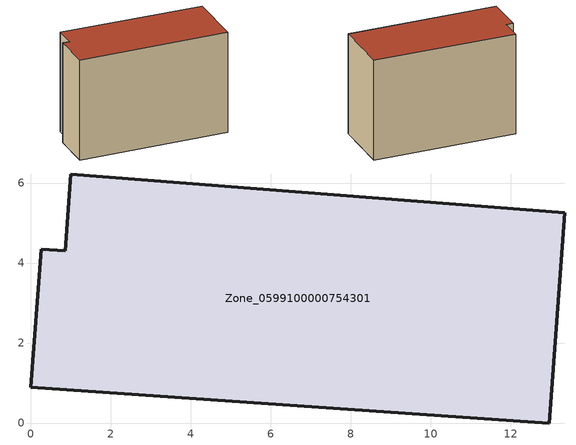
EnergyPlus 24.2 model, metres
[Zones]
Zone_0599100000754301
 floor ground (C_G): 12.96,0 0,0.89 0.27,4.35 0.86,4.3 1,6.23 13.36,5.25 z0
 wall outside (C_F): 12.96,0 13.36,5.25 1,6.23 0.86,4.3 0.27,4.35 0,0.89 12.96,0 z0:8.93
 roof outside (C_R): 0,0.89 12.96,0 13.36,5.25 1,6.23 0.86,4.3 0.27,4.35 z8.93
[BUILDING]
Pand.0599100000754301: North Axis=0; Terrain=City; Loads Convergence Tolerance Value=0.04; Temperature Convergence Tolerance Value=0.4; Solar Distribution=FullExterior; Maximum Number of Warmup Days=25; Minimum Number of Warmup Days=1
[Site:Location]
Rotterdam.The.Hague.AP_ZH_NLD Design_Conditions: Latitude=51.96; Longitude=4.45; Time Zone=1; Elevation=-4.5
[SITE:GROUNDTEMPERATURE:BUILDINGSURFACE]
18, 18, 18, 18, 18, 18, 18, 18, 18, 18, 18, 18
[MATERIAL] Thermal Absorptance=0.9; Solar Absorptance=0.7; Visible Absorptance=0.7
Name | Roughness | Thickness | Conductivity | Density | Specific Heat
G.TI.2006-2014 | MediumSmooth | 0.15 | 0.06 | 540 | 1210
F.TI.2006-2014 | Rough | 0.3 | 0.12 | 1920 | 840
R.TI.2006-2014 | MediumRough | 0.2 | 0.08 | 1500 | 1000
[CONSTRUCTION]
C_G: G.TI.2006-2014
C_F: F.TI.2006-2014
C_R: R.TI.2006-2014
[ZONE]
Zone_0599100000754301: Type=1; Multiplier=1; Ceiling Height=Autocalculate; Volume=Autocalculate; Floor Area=autocalculate; Part of Total Floor Area=Yes
[ZONEINFILTRATION:DESIGNFLOWRATE]
Infil_Zone_0599100000754301: Zone or ZoneList or Space or SpaceList=Zone_0599100000754301; Schedule=AlwaysOn; Design Flow Rate Calculation Method=Flow/Area; Flow Rate per Floor Area=0.0015; Constant Term Coefficient=1; Temperature Term Coefficient=0; Velocity Term Coefficient=0; Velocity Squared Term Coefficient=0
[HVACTEMPLATE:ZONE:IDEALLOADSAIRSYSTEM]
Zone_0599100000754301: Maximum Heating Supply Air Temperature=50; Minimum Cooling Supply Air Temperature=13; Maximum Heating Supply Air Humidity Ratio=0.0156; Minimum Cooling Supply Air Humidity Ratio=0.0077; Heating Limit=NoLimit; Cooling Limit=NoLimit; Dehumidification Control Type=ConstantSensibleHeatRatio; Cooling Sensible Heat Ratio=0.7; Dehumidification Setpoint=60; Humidification Control Type=None; Humidification Setpoint=30; Outdoor Air Method=None; Outdoor Air Flow Rate per Person=0.00944; Outdoor Air Flow Rate per Zone Floor Area=0; Outdoor Air Flow Rate per Zone=0; Demand Controlled Ventilation Type=None; Outdoor Air Economizer Type=NoEconomizer; Heat Recovery Type=None; Sensible Heat Recovery Effectiveness=0.7; Latent Heat Recovery Effectiveness=0.65
[ZONECONTROL:THERMOSTAT]
ThermostatControl_Zone_0599100000754301: Zone or ZoneList=Zone_0599100000754301; Control Type Schedule=DualSetpointControlType; Control 1=Thermostat_Zone_0599100000754301; Temperature Difference Between Cutout And Setpoint=0
[THERMOSTATSETPOINT:DUALSETPOINT]
Thermostat_Zone_0599100000754301: Heating Setpoint Temperature Schedule=HeatingSetpoint_Zone_0599100000754301; Cooling Setpoint Temperature Schedule=CoolingSetpoint_Zone_0599100000754301
[SCHEDULE:COMPACT]
HeatingSetpoint_Zone_0599100000754301: Through: 12/31, For: AllDays, Until: 24:00, 21
CoolingSetpoint_Zone_0599100000754301: Through: 12/31, For: AllDays, Until: 24:00, 24
DualSetpointControlType: Through: 12/31, For: AllDays, Until: 24:00, 4
AlwaysOn: Through: 12/31, For: AllDays, Until: 24:00, 1
